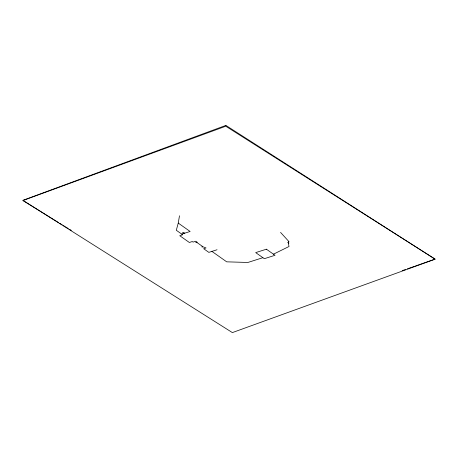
<?xml version="1.0" encoding="UTF-8"?>
<svg xmlns="http://www.w3.org/2000/svg" width="458" height="458" viewBox="0 0 458 458"><rect width="100%" height="100%" fill="white"/><g stroke="black" fill="none" stroke-linecap="round" stroke-linejoin="round"><path stroke-width="0.69" d="M179.49 215.781L178.254 223.092L176.307 230.271L182.69 234.777L179.759 235.71L189.349 242.477L192.28 241.543L193.053 242.093L194.873 241.509L196.253 242.482L197.186 242.185L195.812 241.211M273.455 254.173L289.038 246.496L288.345 243.421L288.889 243.25L287.721 242.425L288.838 242.07L288.431 241.784L288.958 241.612L280.559 232.406M402.17 270.667L405.462 269.51M407.431 268.817L414.667 266.275M415.326 266.046L435.1 259.096L225.788 126.225L22.9 200.547L58.601 222.605M181.774 234.13L190.122 231.473L178.254 223.092M217.035 249.759L208.842 252.369L203.661 248.711L206.043 247.95L203.043 246.799L202.19 247.068L201.812 246.805L202.665 246.53L196.717 242.334M262.898 257.688L247.87 262.468L226.704 261.833L211.917 251.39M65.866 227.065L68.288 228.542M69.502 229.275L71.316 230.38M59.809 223.349L62.231 224.838M63.444 225.582L65.259 226.699M184.7 233.196L183.584 232.406L182.479 232.761L183.595 233.546M225.88 125.406L22.923 200.318L232.372 332.594L435.089 259.199L225.88 125.406M266.413 249.204L255.696 252.61L264.318 258.696L275.029 255.289L266.413 249.204"/></g></svg>
